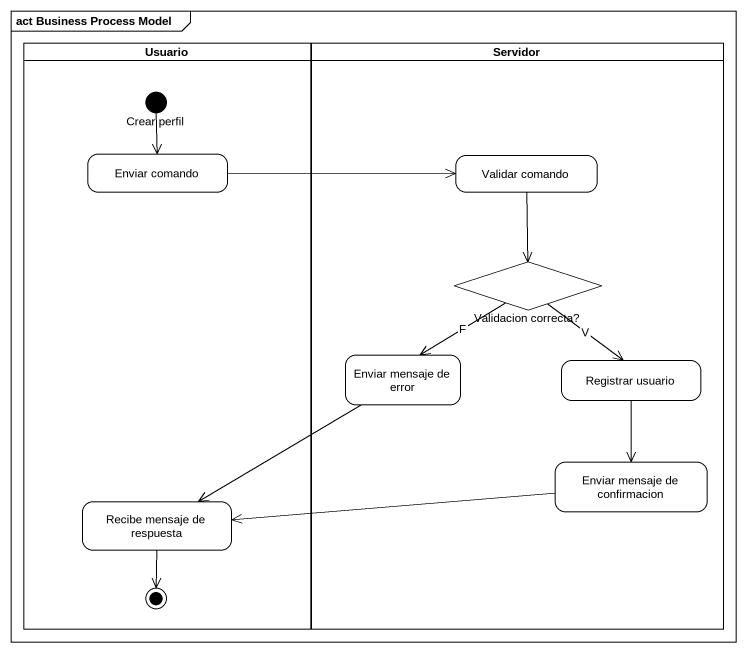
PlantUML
@startuml
mainframe act Business Process Model
hide empty description
state Usuario <<partition>> {
  state "Crear perfil" as Crear_perfil <<start>>
  state "Enviar comando" as Enviar_comando
  state "Recibe mensaje de respuesta" as Recibe_mensaje_de_respuesta
  Recibe_mensaje_de_respuesta --> [*]
}
state Servidor <<partition>> {
  state "Validar comando" as Validar_comando
  state "Validacion correcta?" as Validacion_correcta <<choice>>
  state "Enviar mensaje de error" as Enviar_mensaje_de_error
  state "Registrar usuario" as Registrar_usuario
  state "Enviar mensaje de confirmacion" as Enviar_mensaje_de
}
Crear_perfil --> Enviar_comando
Enviar_comando -right-> Validar_comando
Validar_comando --> Validacion_correcta
Validacion_correcta --> Enviar_mensaje_de_error : F
Validacion_correcta --> Registrar_usuario : V
Enviar_mensaje_de_error -left-> Recibe_mensaje_de_respuesta
Registrar_usuario --> Enviar_mensaje_de
Enviar_mensaje_de -left-> Recibe_mensaje_de_respuesta
@enduml
